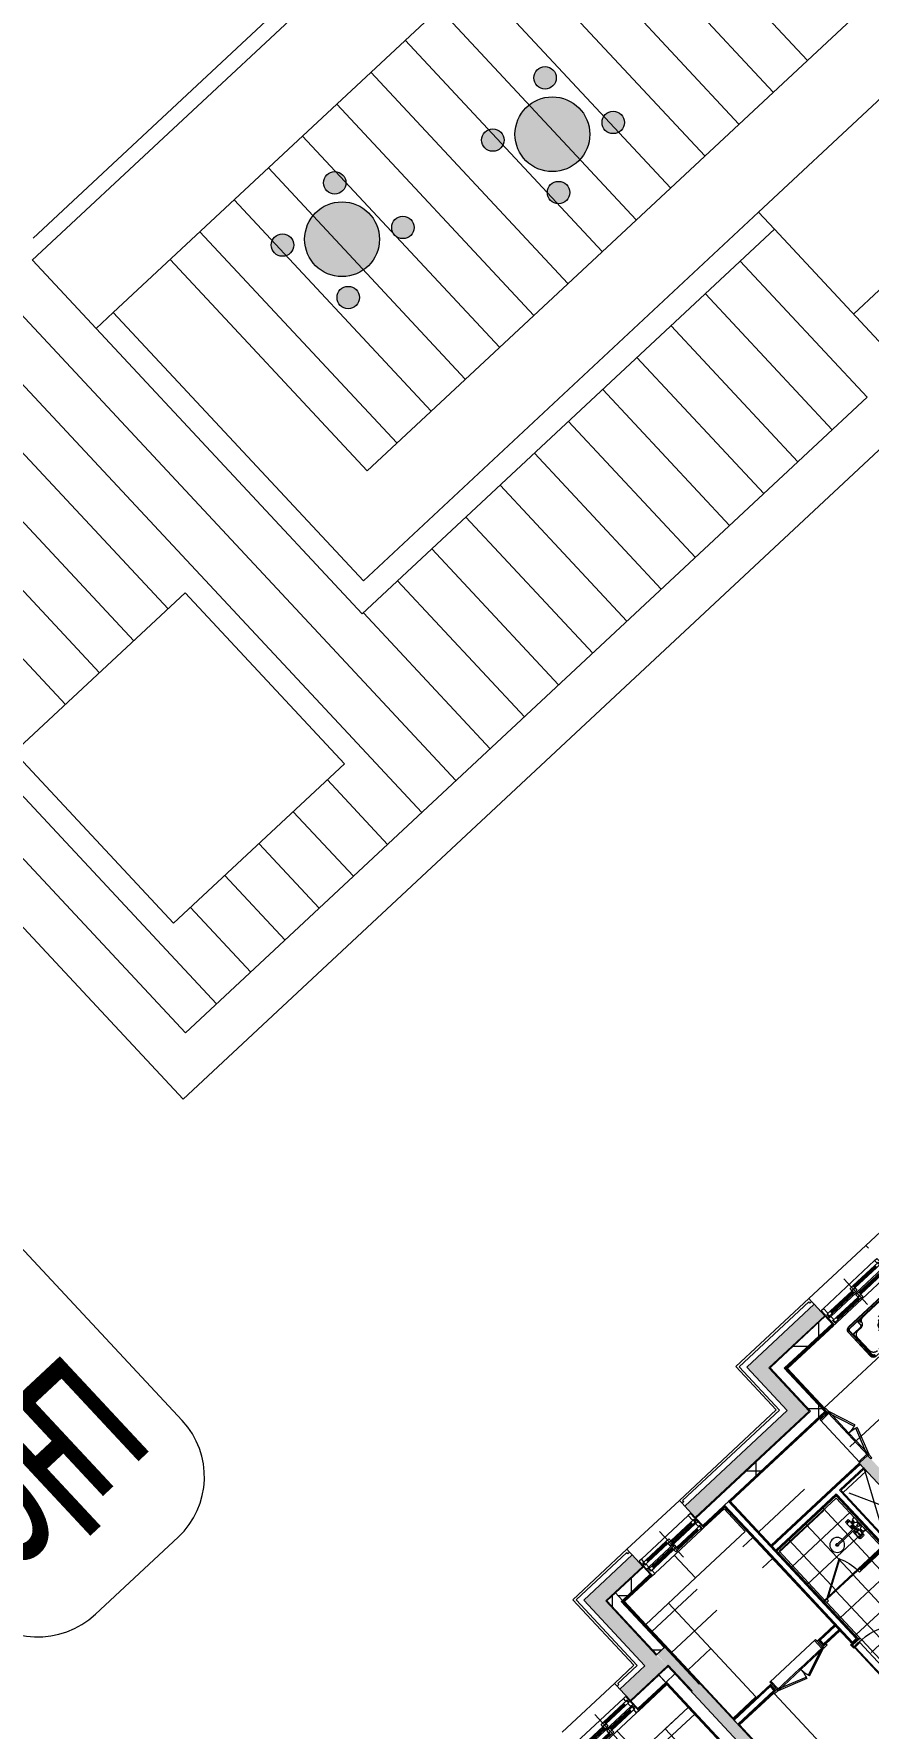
# Model space of a CAD drawing. Header units: millimetres. Extents: x -71377 to 516042, y -145869 to 441446.
# Drawn here: x 217745 to 228449, y 186146 to 207882 of the extents above; entities that cross this region are included whole.
import ezdxf

# ---------------------------------------------------------------- set-up
doc = ezdxf.new("R2010")
doc.units = ezdxf.units.MM
doc.header["$LTSCALE"] = 1000
doc.linetypes.add('_점선_S_', pattern=[1.6, 0.8, -0.8])
doc.linetypes.add('_점선_XS_', pattern=[1.15, 0.6, -0.55])
for name, color, linetype, lineweight in [('04', 4, 'Continuous', 5), ('06', 6, 'Continuous', 5), ('253', 253, 'Continuous', 5), ('_ A-furn _', 6, 'Continuous', 5), ('A-door', 4, 'Continuous', 5), ('A-door-hdln', 8, 'Continuous', 5), ('A-ele-8', 8, 'Continuous', 5), ('A-fnsh', 5, 'Continuous', 5), ('A-fnsh-4', 4, 'Continuous', 5), ('A-furn', 6, 'Continuous', 5), ('A-furn-hdln', 8, '_점선_XS_', 5), ('A-glas', 5, 'Continuous', 5), ('A-hat', 251, 'Continuous', 5), ('A-insu', 251, 'Continuous', 5), ('A-text-2', 7, 'Continuous', 5), ('A-wind', 4, 'Continuous', 5), ('A-wind-hdln', 8, 'Continuous', 5), ('A_cwall', 2, 'Continuous', 5), ('A_fnsh', 5, 'Continuous', 5), ('A_fnsh-4', 4, 'Continuous', 5), ('AA_발코니선', 4, '_점선_S_', 5), ('AA_오픈', 8, '_점선_S_', 5), ('AA_위생', 4, 'Continuous', 5), ('조경라인_dwg', 8, 'Continuous', 5), ('패밀리로 가져오기', 8, 'Continuous', 5)]:
    doc.layers.add(name, color=color, linetype=linetype, lineweight=lineweight)
doc.styles.add('나눔고딕_2', font='NanumGothic.ttf', dxfattribs={"height": 2000})
pattern_1 = [(0, (-96985.9, -23353.2), (0, 800), []), (270, (-96985.9, -23353.2), (800, 5e-14), [])]
pattern_2 = [(0, (165969.5, 243949.9), (0, 800), []), (90, (165969.5, 243949.9), (-800, 5e-14), [])]

# ---------------------------------------------------------------- blocks, each defined once
blk = doc.blocks.new('3D_팬트리문 - _A_팬트리문_8X23-2183192-지반층 배치도')
at = {"layer": 'A-furn'}
for p, q in [((-460, 72), (-460, 52)), ((-401, 72), (-460, 72)), ((-460, 52), (-418, 52)), ((-418, 52), (-418, -52)), ((-400, 52), (-418, 52)), ((-401, 52), (-401, 72)), ((-24, 209), (-400, 72)), ((-2, 72), (-400, 72)), ((-400, 72), (-400, 56)), ((-400, 72), (-393, 54)), ((-400, 56), (-2, 56)), ((-400, -52), (-400, 52)), ((-382, 52), (-400, 52)), ((-393, 54), (-17, 191)), ((-382, -80), (-382, 52)), ((-24, 209), (-17, 191)), ((-2, 56), (-2, 72)), ((2, 72), (2, 56)), ((400, 72), (2, 72)), ((2, 56), (400, 56)), ((24, 209), (17, 191)), ((393, 54), (17, 191)), ((24, 209), (400, 72)), ((400, 52), (382, 52)), ((382, 52), (382, -80)), ((400, 72), (393, 54)), ((400, 56), (400, 72)), ((418, 52), (400, 52)), ((400, 52), (400, -52)), ((460, 72), (401, 72)), ((401, 72), (401, 52)), ((418, 52), (460, 52)), ((418, -52), (418, 52)), ((460, 52), (460, 72)), ((-418, -52), (-400, -52)), ((-400, -52), (-400, -80)), ((-400, -80), (-382, -80)), ((-400, -80), (400, -80)), ((382, -80), (400, -80)), ((400, -80), (400, -52)), ((400, -52), (418, -52))]:
    blk.add_line(p, q, dxfattribs=at)
for centre, start, end in [((-400, 72), 360, 20), ((400, 72), 160, 180)]:
    blk.add_arc(centre, 400, start, end, dxfattribs=at)
blk = doc.blocks.new('3D_세대_샤워부스문 - _A_샤워부스문_10x18-2140221-지반층 배치도')
at = {"layer": 'A-door'}
for p, q in [((83, 278), (87, 285)), ((551, 8), (83, 278)), ((555, 15), (87, 285)), ((551, 8), (555, 15))]:
    blk.add_line(p, q, dxfattribs=at)
at = {"layer": 'A-door-hdln'}
blk.add_arc((555, 15), 540, 150, 180, dxfattribs=at)
at = {"layer": 'AA_위생'}
for p, q in [((-385, 15), (-415, 15)), ((-415, 15), (-415, -15)), ((-385, -15), (-385, 15)), ((-385, 15), (-15, 15)), ((-385, 4), (-15, 4)), ((15, 15), (-15, 15)), ((-15, 15), (-15, -15)), ((15, -15), (15, 15)), ((585, 15), (555, 15)), ((555, 15), (555, -15)), ((585, -15), (585, 15)), ((-415, -15), (-385, -15)), ((-385, -4), (-15, -4)), ((-385, -15), (-15, -15)), ((-15, -15), (15, -15)), ((555, -15), (585, -15))]:
    blk.add_line(p, q, dxfattribs=at)
blk = doc.blocks.new('2D_세대_샤워수전_레인형_ - 샤워수전_레인형__dwg-1840169-지반층 배치도')
at = {"layer": '패밀리로 가져오기'}
for p, q in [((-11, 403), (-11, 394)), ((11, 403), (11, 394)), ((-97, 40), (-55, 40)), ((-62, 66), (-90, 66)), ((-89, 67), (-62, 67)), ((-89, 66), (-62, 66)), ((-87, 51), (-87, 66)), ((-86, 50), (-86, 51)), ((-66, 50), (-66, 51)), ((-65, 51), (-65, 66)), ((-10, 72), (-58, 72)), ((-57, 109), (-55, 109)), ((-57, 84), (-55, 84)), ((-54, 87), (-54, 107)), ((-52, 107), (-41, 107)), ((-52, 87), (-41, 87)), ((-41, 112), (-9, 112)), ((-41, 82), (-41, 111)), ((-39, 98), (-39, 100)), ((37, 14), (-37, 14)), ((-29, 100), (-29, 98)), ((-14, 104), (-14, 90)), ((-10, 38), (-10, 85)), ((22, 122), (9, 122)), ((9, 38), (9, 85)), ((22, 72), (9, 72)), ((14, 104), (14, 90)), ((22, 121), (22, 112)), ((22, 73), (22, 82)), ((25, 121), (25, 112)), ((25, 73), (25, 82)), ((132, 136), (37, 136)), ((132, 133), (37, 133)), ((132, 61), (37, 61)), ((132, 58), (37, 58)), ((95, 40), (53, 40)), ((63, 51), (63, 58)), ((64, 50), (64, 51)), ((84, 50), (84, 51)), ((85, 51), (85, 58))]:
    blk.add_line(p, q, dxfattribs=at)
at = {"layer": '패밀리로 가져오기', "flags": 128}
for points in [[(-10, 97), (-10, 156), (-10, 399)], [(9, 97), (9, 156), (9, 399)], [(-10, 122), (-113, 122), (-113, 72), (-93, 72)], [(-109, 8), (-109, 0), (-43, 0), (-43, 8)], [(-92, 40), (-92, 50), (-60, 50), (-60, 40)], [(-89, 66), (-89, 68), (-62, 68), (-62, 66)], [(-29, 82), (-27, 82), (-41, 82)], [(38, 13), (38, 0), (-38, 0), (-38, 13)], [(-9, 82), (-27, 82), (-27, 112)], [(16, 14), (16, 38), (-16, 38), (-16, 14)], [(9, 112), (43, 112), (43, 82), (9, 82)], [(107, 8), (107, 0), (41, 0), (41, 8)], [(44, 72), (44, 97), (44, 122)], [(52, 72), (52, 97), (52, 122)], [(90, 58), (90, 51), (58, 51), (58, 58)], [(90, 40), (90, 50), (58, 50), (58, 40)], [(118, 72), (118, 97), (118, 122)], [(126, 72), (126, 97), (126, 122)], [(144, 73), (144, 97), (144, 121)], [(147, 73), (147, 97), (147, 121)]]:
    blk.add_lwpolyline(points, dxfattribs=at)
for points in [[(-115, 72), (-115, 122), (-143, 122), (-143, 72)], [(-122, 103), (-121, 107), (-120, 103)], [(-122, 91), (-121, 87), (-120, 91)], [(-92, 64), (-92, 51), (-60, 51), (-60, 64), (-61, 66), (-90, 66)]]:
    blk.add_lwpolyline(points, close=True, dxfattribs=at)
at = {"layer": '패밀리로 가져오기'}
for centre, radius in [((0, 399), 95.3), ((-136, 97), 6), ((-34, 100), 5), ((65, 97), 4), ((85, 97), 6.5), ((105, 97), 4)]:
    blk.add_circle(centre, radius, dxfattribs=at)
for centre, radius, start, end in [((0, 399), 18.2, 301.465, 238.535), ((0, 399), 17.5, 302.8783, 237.1217), ((0, 399), 15.3, 308.383, 231.617), ((0, 399), 12, 322.0345, 217.9655), ((0, 399), 9.5, 0, 180), ((-116, 121), 3, 300, 0), ((-116, 72), 3, 0, 60), ((-52, 5), 57.3, 142.4356, 177.0815), ((-93, 68), 4, 360, 90), ((-76, 51), 25.6, 58.4863, 120.938), ((-58, 68), 4, 90, 180), ((4, 97), 63, 169.3107, 190.6893), ((-57, 108), 1, 90, 169.3107), ((-57, 85), 1, 190.6893, 270), ((-55, 108), 1, 9.5941, 90), ((-55, 85), 1, 270, 350.4059), ((-100, 5), 57.3, 2.9185, 37.5644), ((-52, 109), 2, 189.5941, 270), ((-52, 85), 2, 90, 170.4059), ((-41, 111), 0.5, 90, 180), ((-41, 82), 0.5, 180, 270), ((-34, 98), 5, 180, 360), ((-37, 13), 1, 90, 180), ((0, 97), 15.5, 127.7997, 52.2003), ((0, 97), 9.5, 180, 360), ((37, 121), 15, 90, 180), ((37, 73), 15, 180, 270), ((37, 121), 12, 90, 180), ((37, 73), 12, 180, 270), ((37, 13), 1, 360, 90), ((98, 5), 57.3, 142.4356, 177.0815), ((48, 122), 4, 0, 180), ((48, 72), 4, 180, 360), ((50, 5), 57.3, 2.9185, 37.5644), ((122, 122), 4, 360, 180), ((122, 72), 4, 180, 360), ((132, 121), 15, 360, 90), ((132, 121), 12, 360, 90), ((132, 73), 15, 270, 0), ((132, 73), 12, 270, 0)]:
    blk.add_arc(centre, radius, start, end, dxfattribs=at)
blk = doc.blocks.new('2D_세대_샤워수전_레인형_ - 2D_세대_샤워수전_레인형_-1840170-지반층 배치도')
blk.add_blockref('2D_세대_샤워수전_레인형_ - 샤워수전_레인형__dwg-1840169-지반층 배치도', (0, 0))
blk = doc.blocks.new('3D_주방_하부장_ㅡ자형_ - _A_주방_59A_-1939500-지반층 배치도')
at = {"layer": 'A-furn'}
for p, q in [((141, 1649), (-1269, 1649)), ((-1269, 1649), (141, 1649)), ((-954, 1539), (-424, 1539)), ((1951, 1649), (1121, 1649)), ((1121, 1649), (1951, 1649)), ((1951, 949), (1951, 1649)), ((1951, 1649), (1951, 949)), ((-984, 1059), (-984, 1509)), ((-394, 1509), (-394, 1059)), ((206, 1443), (206, 1030)), ((1005, 1494), (257, 1494)), ((1056, 1030), (1056, 1443)), ((-1247, 949), (1951, 949)), ((1951, 949), (-1247, 949)), ((-424, 1029), (-954, 1029)), ((257, 979), (1005, 979))]:
    blk.add_line(p, q, dxfattribs=at)
for centre, radius, start, end in [((-954, 1509), 30, 90, 180), ((-424, 1509), 30, 360, 90), ((257, 1443), 51, 90, 180), ((1005, 1443), 51, 360, 90), ((-954, 1059), 30, 180, 270), ((-424, 1059), 30, 270, 360), ((257, 1030), 51, 180, 270), ((1005, 1030), 51, 270, 360)]:
    blk.add_arc(centre, radius, start, end, dxfattribs=at)
at = {"layer": 'A-furn-hdln'}
for p, q in [((-660, 1529), (-954, 1529)), ((-424, 1529), (-660, 1529)), ((-974, 1280), (-974, 1509)), ((-965, 1284), (-965, 1500)), ((-882, 1404), (-965, 1404)), ((-882, 1400), (-965, 1400)), ((-945, 1520), (-706, 1520)), ((-838, 1448), (-838, 1520)), ((-838, 1356), (-838, 1284)), ((-834, 1448), (-834, 1520)), ((-834, 1356), (-834, 1284)), ((-790, 1404), (-706, 1404)), ((-790, 1400), (-706, 1400)), ((-706, 1520), (-706, 1284)), ((-432, 1520), (-671, 1520)), ((-671, 1520), (-671, 1133)), ((-600, 1329), (-671, 1329)), ((-600, 1325), (-671, 1325)), ((-544, 1384), (-544, 1520)), ((-540, 1384), (-540, 1520)), ((-484, 1329), (-412, 1329)), ((-484, 1325), (-412, 1325)), ((-412, 1133), (-412, 1500)), ((-404, 1129), (-404, 1509)), ((209, 1443), (209, 1030)), ((226, 1443), (226, 1030)), ((231, 1443), (231, 1358)), ((236, 1358), (236, 1030)), ((246, 1309), (246, 1089)), ((1005, 1491), (257, 1491)), ((257, 1474), (631, 1474)), ((257, 1469), (417, 1469)), ((262, 1389), (360, 1389)), ((262, 1384), (360, 1384)), ((316, 1379), (367, 1379)), ((386, 1438), (386, 1415)), ((391, 1438), (391, 1415)), ((417, 1464), (631, 1464)), ((631, 1474), (1005, 1474)), ((631, 1464), (845, 1464)), ((631, 1339), (631, 1078)), ((1005, 1469), (845, 1469)), ((871, 1438), (871, 1415)), ((876, 1438), (876, 1415)), ((946, 1379), (895, 1379)), ((1000, 1389), (902, 1389)), ((1000, 1384), (902, 1384)), ((1016, 1309), (1016, 1089)), ((1026, 1358), (1026, 1030)), ((1031, 1443), (1031, 1358)), ((1036, 1030), (1036, 1443)), ((1036, 1443), (1036, 1030)), ((1053, 1030), (1053, 1443)), ((-974, 1059), (-974, 1280)), ((-706, 1284), (-965, 1284)), ((-965, 1067), (-965, 1275)), ((-965, 1275), (-706, 1275)), ((-874, 1163), (-965, 1163)), ((-874, 1159), (-965, 1159)), ((-838, 1200), (-838, 1275)), ((-838, 1123), (-838, 1047)), ((-834, 1200), (-834, 1275)), ((-834, 1123), (-834, 1047)), ((-797, 1163), (-706, 1163)), ((-797, 1159), (-706, 1159)), ((-706, 1275), (-706, 1047)), ((-671, 1133), (-412, 1133)), ((-544, 1269), (-544, 1133)), ((-540, 1269), (-540, 1133)), ((-404, 1059), (-404, 1129)), ((505, 1199), (757, 1199)), ((-954, 1039), (-660, 1039)), ((-706, 1047), (-945, 1047)), ((-660, 1039), (-424, 1039)), ((257, 1009), (1005, 1009)), ((257, 999), (1005, 999)), ((257, 982), (1005, 982)), ((316, 1019), (946, 1019))]:
    blk.add_line(p, q, dxfattribs=at)
for centre, radius in [((-836, 1402), 46.2), ((-836, 1402), 37.8), ((-836, 1402), 34), ((-542, 1327), 57.8), ((-542, 1327), 47.3), ((-542, 1327), 42.5), ((417, 1444), 5.76), ((845, 1444), 5.76), ((-836, 1161), 38.5), ((-836, 1161), 38.5), ((-836, 1161), 31.5), ((-836, 1161), 28.4), ((-585, 1084), 25), ((-585, 1084), 20), ((-585, 1084), 18), ((-524, 1084), 25), ((-524, 1084), 20), ((-524, 1084), 18), ((-459, 1084), 25), ((-459, 1084), 20), ((-459, 1084), 18), ((631, 1199), 101), ((631, 1199), 101), ((631, 1199), 91), ((631, 1199), 81)]:
    blk.add_circle(centre, radius, dxfattribs=at)
for centre, radius, start, end in [((-954, 1509), 20, 90, 180), ((-424, 1509), 20, 360, 90), ((-945, 1500), 20, 90, 180), ((-432, 1500), 20, 360, 90), ((257, 1443), 48, 90, 180), ((257, 1443), 31, 90, 180), ((257, 1443), 26, 90, 180), ((262, 1358), 31, 90, 180), ((262, 1358), 26, 90, 180), ((316, 1309), 70, 90, 180), ((360, 1415), 31, 270, 360), ((360, 1415), 26, 270, 360), ((356, 1448), 70, 278.8513, 337.2381), ((417, 1438), 31, 90, 180), ((417, 1438), 26, 90, 180), ((485, 1394), 70, 90, 157.2381), ((777, 1394), 70, 22.7619, 90), ((906, 1448), 70, 202.7619, 261.1487), ((845, 1438), 31, 360, 90), ((845, 1438), 26, 360, 90), ((902, 1415), 31, 180, 270), ((902, 1415), 26, 180, 270), ((946, 1309), 70, 360, 90), ((1000, 1358), 31, 360, 90), ((1000, 1358), 26, 360, 90), ((1005, 1443), 48, 360, 90), ((1005, 1443), 31, 360, 90), ((1005, 1443), 31, 360, 90), ((1005, 1443), 26, 360, 90), ((316, 1089), 70, 180, 270), ((946, 1089), 70, 270, 360), ((-954, 1059), 20, 180, 270), ((-945, 1067), 20, 180, 270), ((-424, 1059), 20, 270, 360), ((257, 1030), 48, 180, 270), ((257, 1030), 31, 180, 270), ((257, 1030), 21, 180, 270), ((1005, 1030), 31, 270, 360), ((1005, 1030), 21, 270, 360), ((1005, 1030), 48, 270, 360)]:
    blk.add_arc(centre, radius, start, end, dxfattribs=at)
blk = doc.blocks.new('3D_수납가구 - 실선_ 대각선X-2308846-지반층 배치도')
at = {"layer": '_ A-furn _'}
for p, q in [((0, 1050), (600, 1050)), ((0, 0), (0, 1035)), ((600, 1050), (600, 0)), ((600, 0), (0, 0))]:
    blk.add_line(p, q, dxfattribs=at)
blk = doc.blocks.new('3D_수납가구 - 실선_ 대각선X-2308847-지반층 배치도')
at = {"layer": '_ A-furn _'}
for p, q in [((0, 847.5), (400, 847.5)), ((0, 0), (0, 847.5)), ((400, 847.5), (400, 0)), ((400, 0), (0, 0))]:
    blk.add_line(p, q, dxfattribs=at)
blk = doc.blocks.new('3D_수납가구 - 실선_ 대각선X-2308848-지반층 배치도')
at = {"layer": '_ A-furn _'}
for p, q in [((0, 872.5), (400, 872.5)), ((0, 0), (0, 872.5)), ((400, 490), (400, 0)), ((400, 0), (0, 0))]:
    blk.add_line(p, q, dxfattribs=at)
blk = doc.blocks.new('3D_수납가구 - 실선_ 대각선X-V24-지반층 배치도')
at = {"layer": '_ A-furn _'}
for p, q in [((0, 873), (400, 873)), ((0, 0), (0, 873)), ((400, 873), (400, 518)), ((400, 0), (0, 0))]:
    blk.add_line(p, q, dxfattribs=at)
blk = doc.blocks.new('3D_수납가구 - 실선_ 대각선X-2308849-지반층 배치도')
at = {"layer": '_ A-furn _'}
for p, q in [((0, 797.5), (400, 797.5)), ((0, 0), (0, 797.5)), ((400, 797.5), (400, 0)), ((400, 0), (0, 0))]:
    blk.add_line(p, q, dxfattribs=at)
blk = doc.blocks.new('세대외여닫이문 - _A_ABS_7_5X21_욕실2-2322978-지반층 배치도')
at = {"layer": 'A-door'}
for p, q in [((-395, 74), (-335, 74)), ((-395, 62), (-395, 74)), ((-335, 62), (-395, 62)), ((-375, 62), (-345, 62)), ((-375, -73), (-375, 62)), ((-350, 42), (-350, -23)), ((-345, 42), (-350, 42)), ((-350, 42), (-345, 42)), ((-350, -23), (-350, 42)), ((-345, 62), (-345, 42)), ((-345, 42), (-345, 52)), ((-345, 52), (-335, 52)), ((-335, 74), (-335, 62)), ((-335, 52), (-335, -33)), ((335, 74), (395, 74)), ((335, 62), (335, 74)), ((395, 62), (335, 62)), ((335, 52), (345, 52)), ((335, -33), (335, 52)), ((345, 62), (375, 62)), ((345, 42), (345, 62)), ((345, 52), (345, 42)), ((345, 42), (350, 42)), ((350, 42), (345, 42)), ((350, 42), (350, -23)), ((350, -23), (350, 42)), ((375, 62), (375, -73)), ((375, 52), (420, 52)), ((375, -73), (375, 52)), ((395, 74), (395, 62)), ((-345, -73), (-375, -73)), ((-350, -23), (-345, -23)), ((-345, -23), (-350, -23)), ((-345, -23), (-345, -73)), ((-345, -33), (-345, -23)), ((-335, -33), (-345, -33)), ((305, -69), (245, -756)), ((345, -73), (285, -760)), ((305, -69), (345, -73)), ((345, -33), (335, -33)), ((345, -23), (345, -33)), ((350, -23), (345, -23)), ((345, -23), (350, -23)), ((345, -73), (345, -23)), ((375, -73), (345, -73)), ((420, -73), (375, -73)), ((245, -756), (285, -760))]:
    blk.add_line(p, q, dxfattribs=at)
at = {"layer": 'A-door-hdln'}
for p, q in [((-350, 42), (-345, 42)), ((-345, 42), (-350, 42)), ((-345, 42), (-345, 62)), ((-335, 52), (-345, 52)), ((-335, 62), (335, 62)), ((-335, 52), (335, 52)), ((345, 52), (335, 52)), ((345, 62), (345, 42)), ((345, 42), (345, 52)), ((350, 42), (345, 42)), ((345, 42), (350, 42)), ((420, -73), (375, 52)), ((-345, -23), (-350, -23)), ((-350, -23), (-345, -23)), ((-345, -33), (-345, -23)), ((-345, -23), (-345, -33)), ((-345, -73), (-345, -33)), ((-345, -33), (-335, -33)), ((-345, -73), (345, -73)), ((-335, -33), (335, -33)), ((335, -33), (345, -33)), ((345, -23), (350, -23)), ((345, -33), (345, -23)), ((345, -23), (345, -33)), ((350, -23), (345, -23)), ((345, -33), (345, -73)), ((192, -671), (208, -492)), ((208, -492), (228, -494)), ((228, -494), (214, -653)), ((240, -696), (246, -636)), ((246, -636), (255, -637)), ((255, -637), (250, -697)), ((295, -640), (290, -700)), ((305, -641), (295, -640)), ((300, -701), (305, -641)), ((347, -504), (333, -664)), ((367, -506), (347, -504)), ((352, -685), (367, -506)), ((242, -676), (192, -671)), ((214, -653), (244, -656)), ((250, -697), (240, -696)), ((290, -700), (300, -701)), ((302, -681), (352, -685)), ((333, -664), (304, -661))]:
    blk.add_line(p, q, dxfattribs=at)
blk.add_arc((345, -73), 690, 180, 265, dxfattribs=at)
blk = doc.blocks.new('3D_팬트리문 - _A_팬트리문_7_5X23-2145589-지반층 배치도')
at = {"layer": 'A-furn'}
for p, q in [((-435, 70), (-435, 50)), ((-376, 70), (-435, 70)), ((-435, 50), (-376, 50)), ((-376, 50), (-376, 70)), ((-23, 198), (-375, 70)), ((-2, 70), (-375, 70)), ((-375, 70), (-375, 53)), ((-375, 70), (-368, 51)), ((-375, 53), (-2, 53)), ((-375, 50), (-375, -83)), ((-357, 50), (-375, 50)), ((-368, 51), (-16, 179)), ((-357, -83), (-357, 50)), ((-23, 198), (-16, 179)), ((-2, 53), (-2, 70)), ((2, 70), (2, 53)), ((375, 70), (2, 70)), ((2, 53), (375, 53)), ((23, 198), (16, 179)), ((368, 51), (16, 179)), ((23, 198), (375, 70)), ((375, 50), (357, 50)), ((357, 50), (357, -83)), ((375, 70), (368, 51)), ((375, 53), (375, 70)), ((375, -83), (375, 50)), ((435, 70), (376, 70)), ((376, 70), (376, 50)), ((376, 50), (435, 50)), ((435, 50), (435, 70)), ((-375, -83), (-357, -83)), ((-375, -83), (375, -83)), ((357, -83), (375, -83))]:
    blk.add_line(p, q, dxfattribs=at)
for centre, start, end in [((-375, 70), 0, 20), ((375, 70), 160, 180)]:
    blk.add_arc(centre, 375, start, end, dxfattribs=at)
blk = doc.blocks.new('미서기창__이중창_ - _A_PW_9_8X5-2151007-지반층 배치도')
at = {"layer": 'A-glas'}
for p, q in [((-410, 66), (-25, 66)), ((-410, 54), (-25, 54)), ((25, 26), (410, 26)), ((25, 14), (410, 14)), ((-410, -44), (-25, -44)), ((-410, -56), (-25, -56)), ((25, -84), (410, -84)), ((25, -96), (410, -96))]:
    blk.add_line(p, q, dxfattribs=at)
at = {"layer": 'A-wind'}
for p, q in [((-490, -15), (-490, 95)), ((-490, 95), (-450, 95)), ((-450, 80), (-470, 80)), ((-470, 80), (-470, 40)), ((-470, 40), (-450, 40)), ((-410, 78), (-460, 78)), ((-460, 78), (-460, 42)), ((-460, 42), (-410, 42)), ((-450, 95), (-450, 80)), ((-450, 40), (-450, -15)), ((-410, 42), (-410, 78)), ((25, 78), (-25, 78)), ((-25, 78), (-25, 42)), ((-25, 42), (25, 42)), ((25, 38), (-25, 38)), ((-25, 38), (-25, 2)), ((-25, 2), (25, 2)), ((25, 42), (25, 78)), ((25, 2), (25, 38)), ((460, 38), (410, 38)), ((410, 38), (410, 2)), ((410, 2), (460, 2)), ((490, 95), (450, 95)), ((450, 95), (450, 40)), ((450, 40), (470, 40)), ((470, 0), (450, 0)), ((450, 0), (450, -15)), ((460, 2), (460, 38)), ((470, 40), (470, 0)), ((490, -15), (490, 95)), ((-450, -15), (-490, -15)), ((-490, -15), (-490, -155)), ((-490, -155), (-450, -155)), ((-470, -70), (-470, -30)), ((-470, -30), (-450, -30)), ((-450, -70), (-470, -70)), ((-410, -32), (-460, -32)), ((-460, -32), (-460, -68)), ((-460, -68), (-410, -68)), ((-450, -30), (-450, -15)), ((-450, -155), (-450, -70)), ((-410, -68), (-410, -32)), ((25, -32), (-25, -32)), ((-25, -32), (-25, -68)), ((-25, -68), (25, -68)), ((25, -72), (-25, -72)), ((-25, -72), (-25, -108)), ((-25, -108), (25, -108)), ((25, -68), (25, -32)), ((25, -108), (25, -72)), ((460, -72), (410, -72)), ((410, -72), (410, -108)), ((410, -108), (460, -108)), ((490, -15), (450, -15)), ((450, -15), (450, -70)), ((450, -70), (470, -70)), ((470, -110), (450, -110)), ((450, -110), (450, -155)), ((450, -155), (490, -155)), ((460, -108), (460, -72)), ((470, -70), (470, -110)), ((490, -155), (490, -15))]:
    blk.add_line(p, q, dxfattribs=at)
at = {"layer": 'A-wind-hdln'}
for p, q in [((450, 95), (-450, 95)), ((-410, 78), (-25, 78)), ((-410, 42), (-25, 42)), ((0, -255), (0, 195)), ((25, 38), (410, 38)), ((25, 2), (410, 2)), ((450, -15), (-450, -15)), ((-450, -155), (450, -155)), ((-410, -32), (-25, -32)), ((-410, -68), (-25, -68)), ((25, -72), (410, -72)), ((25, -108), (410, -108))]:
    blk.add_line(p, q, dxfattribs=at)
blk = doc.blocks.new('미서기창__이중창_ - _A_PW_9X11-2151469-지반층 배치도')
at = {"layer": 'A-glas'}
for p, q in [((-370, 56), (-25, 56)), ((-370, 44), (-25, 44)), ((25, 96), (370, 96)), ((25, 84), (370, 84)), ((-370, -54), (-25, -54)), ((-370, -66), (-25, -66)), ((25, -14), (370, -14)), ((25, -26), (370, -26))]:
    blk.add_line(p, q, dxfattribs=at)
at = {"layer": 'A-wind'}
for p, q in [((-450, 15), (-450, 155)), ((-450, 155), (-410, 155)), ((-410, 15), (-450, 15)), ((-450, 15), (-450, -95)), ((-410, 70), (-430, 70)), ((-430, 70), (-430, 30)), ((-430, 30), (-410, 30)), ((-420, 68), (-370, 68)), ((-420, 32), (-420, 68)), ((-370, 32), (-420, 32)), ((-410, 155), (-410, 70)), ((-410, 30), (-410, 15)), ((-410, -40), (-410, 15)), ((-370, 68), (-370, 32)), ((-25, 108), (25, 108)), ((-25, 72), (-25, 108)), ((25, 72), (-25, 72)), ((-25, 68), (25, 68)), ((-25, 32), (-25, 68)), ((25, 32), (-25, 32)), ((25, 108), (25, 72)), ((25, 68), (25, 32)), ((370, 108), (420, 108)), ((370, 72), (370, 108)), ((420, 72), (370, 72)), ((410, 155), (450, 155)), ((410, 110), (410, 155)), ((430, 110), (410, 110)), ((410, 15), (410, 70)), ((410, 70), (430, 70)), ((450, 15), (410, 15)), ((410, 0), (410, 15)), ((420, 108), (420, 72)), ((430, 70), (430, 110)), ((450, 155), (450, 15)), ((450, 15), (450, -95)), ((-450, -95), (-410, -95)), ((-430, -80), (-430, -40)), ((-430, -40), (-410, -40)), ((-410, -80), (-430, -80)), ((-420, -42), (-370, -42)), ((-420, -78), (-420, -42)), ((-370, -78), (-420, -78)), ((-410, -95), (-410, -80)), ((-370, -42), (-370, -78)), ((-25, -2), (25, -2)), ((-25, -38), (-25, -2)), ((25, -38), (-25, -38)), ((-25, -42), (25, -42)), ((-25, -78), (-25, -42)), ((25, -78), (-25, -78)), ((25, -2), (25, -38)), ((25, -42), (25, -78)), ((370, -2), (420, -2)), ((370, -38), (370, -2)), ((420, -38), (370, -38)), ((430, 0), (410, 0)), ((410, -95), (410, -40)), ((410, -40), (430, -40)), ((450, -95), (410, -95)), ((420, -2), (420, -38)), ((430, -40), (430, 0))]:
    blk.add_line(p, q, dxfattribs=at)
at = {"layer": 'A-wind-hdln'}
for p, q in [((0, 255), (0, -195)), ((-410, 155), (410, 155)), ((410, 15), (-410, 15)), ((-370, 68), (-25, 68)), ((-370, 32), (-25, 32)), ((25, 108), (370, 108)), ((25, 72), (370, 72)), ((410, -95), (-410, -95)), ((-370, -42), (-25, -42)), ((-370, -78), (-25, -78)), ((25, -2), (370, -2)), ((25, -38), (370, -38))]:
    blk.add_line(p, q, dxfattribs=at)
blk = doc.blocks.new('대장2_59A_1층_rvt-4-지반층 배치도')
at = {"layer": 'A-hat'}
h = blk.add_hatch(dxfattribs=at)
h.set_pattern_fill('FP_73', color=256, style=0, pattern_type=2)
h.set_pattern_definition(pattern_1)
h.paths.add_polyline_path([(-35582, -76541), (-34967, -75969), (-35056, -75874), (-35670, -76446)])
h.paths.add_polyline_path([(-34236, -75287), (-32821, -73967), (-32909, -73872), (-34325, -75192)])
h = blk.add_hatch(dxfattribs=at)
h.set_pattern_fill('FP_73', color=256, style=0, pattern_type=2)
h.set_pattern_definition(pattern_1)
h.paths.add_polyline_path([(-35247, -77091), (-35152, -77002), (-35670, -76446), (-35765, -76535), (-35449, -76875)])
h = blk.add_hatch(dxfattribs=at)
h.set_pattern_fill('FP_73', color=256, style=0, pattern_type=2)
h.set_pattern_definition(pattern_1)
h.paths.add_polyline_path([(-37660, -79518), (-37301, -79184), (-37390, -79089), (-37748, -79423)])
h.paths.add_polyline_path([(-36628, -78557), (-35066, -77095), (-35152, -77002), (-36717, -78462)])
h = blk.add_hatch(dxfattribs=at)
h.set_pattern_fill('FP_106', color=256, style=0, pattern_type=2)
h.set_pattern_definition([(43, (-35152.22, -78834.74), (-204.6, 219.41), []), (313, (-35152.22, -78834.74), (219.41, 204.6), [])])
h.paths.add_polyline_path([(-35071, -79538), (-34316, -78823), (-34922, -78182), (-35678, -78887), (-35176, -79425)])
h = blk.add_hatch(dxfattribs=at)
h.set_pattern_fill('FP_103', color=256, style=0, pattern_type=2)
h.set_pattern_definition([(313, (-34319, -79288.36), (219.406, 204.6), []), (223, (-34319, -79288.36), (204.6, -219.406), [])])
h.paths.add_polyline_path([(-34067, -80585), (-32955, -79548), (-33944, -78501), (-34318, -78850), (-34304, -78864), (-34623, -79153), (-34644, -79140), (-35034, -79504), (-35014, -79526), (-35036, -79546), (-35056, -79524), (-35071, -79538), (-34616, -80010), (-34603, -80010), (-34589, -80025), (-34605, -80038), (-34132, -80545), (-34118, -80530), (-34070, -80582)])
h.paths.add_polyline_path([(-33614, -79787), (-33669, -79769), (-33723, -79723), (-33739, -79686), (-33742, -79608), (-33723, -79545), (-33699, -79503), (-33571, -79343), (-33460, -79238), (-33409, -79238), (-33556, -79080), (-33766, -79278), (-33869, -79313), (-33914, -79313), (-33977, -79301), (-34031, -79278), (-34116, -79203), (-34164, -79103), (-34169, -78992), (-34143, -78921), (-34116, -78878), (-34053, -78823), (-33981, -78757), (-33918, -78692), (-34004, -78585), (-33938, -78524), (-32992, -79555), (-33063, -79609), (-33184, -79479), (-33186, -79532), (-33324, -79654), (-33501, -79769), (-33542, -79783), (-33575, -79787)])
at = {"layer": 'A-ele-8'}
for p, q in [((-34960, -75976), (-34954, -75983)), ((-34954, -75983), (-34947, -75991)), ((-36615, -78571), (-36621, -78564)), ((-37294, -79192), (-37288, -79199)), ((-34694, -80068), (-34708, -80081)), ((-34631, -80010), (-34645, -80023)), ((-34616, -79996), (-34631, -80010)), ((-34118, -80530), (-34589, -80025))]:
    blk.add_line(p, q, dxfattribs=at)
at = {"layer": 'A-fnsh'}
for p, q in [((-36271, -78251), (-35035, -77098)), ((-36622, -78578), (-36348, -78322)), ((-34617, -79115), (-34347, -78863)), ((-37646, -79533), (-37280, -79192)), ((-35034, -79504), (-34639, -79136)), ((-37107, -80111), (-37646, -79533)), ((-35071, -79538), (-35056, -79524)), ((-34682, -80109), (-34208, -80617))]:
    blk.add_line(p, q, dxfattribs=at)
at = {"layer": 'A-fnsh-4'}
for p, q in [((-34913, -78043), (-34616, -77767)), ((-36348, -78295), (-36299, -78249)), ((-35756, -78817), (-36292, -78243)), ((-34922, -78052), (-35743, -78817)), ((-34917, -78164), (-35684, -78880)), ((-34913, -78043), (-34922, -78052)), ((-34910, -78171), (-34917, -78164)), ((-34303, -78823), (-34910, -78171)), ((-35819, -78875), (-36354, -78301)), ((-35819, -78875), (-34707, -80068)), ((-35756, -78817), (-34644, -80009)), ((-35136, -80029), (-34933, -79840)), ((-35077, -80092), (-34874, -79903)), ((-35129, -80036), (-35136, -80029)), ((-35084, -80085), (-35129, -80036)), ((-35077, -80092), (-35084, -80085)), ((-34700, -80061), (-34707, -80068)), ((-34651, -80016), (-34700, -80061)), ((-34651, -80016), (-34644, -80009)), ((-36231, -81050), (-35761, -80612)), ((-35761, -80612), (-35755, -80619)), ((-35755, -80619), (-35709, -80668)), ((-36172, -81113), (-35703, -80675)), ((-35709, -80668), (-35703, -80675))]:
    blk.add_line(p, q, dxfattribs=at)
at = {"layer": 'A-insu'}
for p, q in [((-35670, -76446), (-35056, -75874)), ((-34967, -75969), (-35582, -76541)), ((-35056, -75874), (-34967, -75969)), ((-35765, -76535), (-35670, -76446)), ((-35247, -77091), (-35765, -76535)), ((-35582, -76541), (-35152, -77002)), ((-36717, -78462), (-35247, -77091)), ((-35063, -77097), (-36285, -78236)), ((-35152, -77002), (-35063, -77097)), ((-34610, -77774), (-34567, -77820)), ((-36628, -78557), (-36717, -78462)), ((-36361, -78308), (-36628, -78557)), ((-35691, -78873), (-35736, -78824)), ((-37748, -79423), (-37390, -79089)), ((-37390, -79089), (-37301, -79184)), ((-37301, -79184), (-37660, -79518)), ((-37660, -79518), (-37748, -79423)), ((-34926, -79847), (-34881, -79896)), ((-36179, -81106), (-36225, -81057))]:
    blk.add_line(p, q, dxfattribs=at)
at = {"layer": 'A_fnsh'}
for p, q in [((-34947, -75991), (-35539, -76543)), ((-34954, -75983), (-34947, -75991)), ((-35546, -76550), (-35553, -76542)), ((-35066, -77065), (-35546, -76550)), ((-35539, -76543), (-35058, -77059)), ((-35678, -78887), (-34932, -78192)), ((-34918, -78206), (-35649, -78888)), ((-34932, -78192), (-34917, -78178)), ((-34325, -78842), (-34918, -78206)), ((-34917, -78178), (-34310, -78829)), ((-35664, -78902), (-35678, -78887)), ((-35071, -79538), (-35664, -78902)), ((-35649, -78888), (-35056, -79524)), ((-34631, -80010), (-35071, -79538)), ((-35036, -79546), (-34616, -79996)), ((-34616, -79996), (-34631, -80010))]:
    blk.add_line(p, q, dxfattribs=at)
at = {"layer": 'A_fnsh-4'}
for p, q in [((-35567, -76542), (-34960, -75976)), ((-35553, -76542), (-34954, -75983)), ((-34954, -75983), (-35553, -76542)), ((-34960, -75976), (-34954, -75983)), ((-35560, -76549), (-35567, -76542)), ((-35048, -77098), (-35560, -76549)), ((-35553, -76542), (-35066, -77065)), ((-36277, -78244), (-35048, -77098)), ((-35042, -77105), (-36271, -78251)), ((-35035, -77098), (-35042, -77105)), ((-34919, -78036), (-34623, -77760)), ((-34906, -78050), (-34610, -77774)), ((-34623, -77760), (-34616, -77767)), ((-34616, -77767), (-34610, -77774)), ((-34863, -78097), (-34567, -77820)), ((-34558, -77830), (-34854, -78106)), ((-34567, -77820), (-34558, -77830)), ((-36299, -78249), (-36292, -78243)), ((-35763, -78823), (-36299, -78249)), ((-36292, -78243), (-36285, -78236)), ((-36285, -78236), (-35749, -78810)), ((-36271, -78251), (-36277, -78244)), ((-35749, -78810), (-34919, -78036)), ((-34915, -78059), (-35736, -78824)), ((-34916, -78151), (-35691, -78873)), ((-34917, -78178), (-35678, -78887)), ((-34303, -78836), (-34917, -78178)), ((-34910, -78158), (-34916, -78151)), ((-34915, -78059), (-34906, -78050)), ((-34903, -78165), (-34910, -78158)), ((-34302, -78809), (-34903, -78165)), ((-34872, -78105), (-34863, -78097)), ((-34870, -78108), (-34872, -78105)), ((-34857, -78122), (-34870, -78108)), ((-34299, -78719), (-34857, -78122)), ((-34854, -78106), (-34854, -78106)), ((-34854, -78106), (-34848, -78113)), ((-34848, -78113), (-34299, -78702)), ((-36621, -78564), (-36354, -78316)), ((-36348, -78322), (-36615, -78571)), ((-36361, -78308), (-36354, -78301)), ((-35826, -78882), (-36361, -78308)), ((-36354, -78301), (-36348, -78295)), ((-36354, -78316), (-36348, -78322)), ((-35812, -78869), (-36348, -78295)), ((-36615, -78571), (-36621, -78564)), ((-34708, -80081), (-35826, -78882)), ((-35812, -78869), (-34707, -80055)), ((-35763, -78823), (-34658, -80009)), ((-35743, -78817), (-35749, -78810)), ((-35749, -78810), (-34631, -80010)), ((-35736, -78824), (-35743, -78817)), ((-35684, -78880), (-35691, -78873)), ((-35678, -78887), (-35684, -78880)), ((-37652, -79526), (-37294, -79192)), ((-37288, -79199), (-37646, -79533)), ((-37294, -79192), (-37288, -79199)), ((-37646, -79533), (-37652, -79526)), ((-35149, -80028), (-34939, -79833)), ((-35122, -80029), (-34926, -79847)), ((-35077, -80078), (-34881, -79896)), ((-34868, -79910), (-35047, -80077)), ((-34939, -79833), (-34933, -79840)), ((-34933, -79840), (-34926, -79847)), ((-34881, -79896), (-34874, -79903)), ((-34874, -79903), (-34868, -79910)), ((-35077, -80078), (-35122, -80029)), ((-34701, -80075), (-34708, -80081)), ((-34707, -80055), (-34658, -80009)), ((-34694, -80068), (-34701, -80075)), ((-34645, -80023), (-34694, -80068)), ((-34638, -80016), (-34645, -80023)), ((-34631, -80010), (-34638, -80016)), ((-36238, -81043), (-35761, -80599)), ((-36225, -81057), (-35762, -80625)), ((-35762, -80625), (-35716, -80674)), ((-36179, -81106), (-35716, -80674)), ((-35720, -80704), (-36166, -81120)), ((-36231, -81050), (-36238, -81043)), ((-36225, -81057), (-36231, -81050)), ((-36172, -81113), (-36179, -81106)), ((-36166, -81120), (-36172, -81113))]:
    blk.add_line(p, q, dxfattribs=at)
at = {"layer": 'AA_발코니선'}
for p, q in [((-34659, -77472), (-32048, -75038)), ((-35910, -78638), (-34671, -77484)), ((-34827, -78135), (-34531, -77859)), ((-35658, -78910), (-34896, -78200)), ((-37284, -79921), (-35986, -78710)), ((-37032, -80191), (-35733, -78980))]:
    blk.add_line(p, q, dxfattribs=at)
at = {"layer": 'AA_오픈'}
for p, q in [((-34558, -77830), (-34299, -78702)), ((-34002, -78426), (-34854, -78106))]:
    blk.add_line(p, q, dxfattribs=at)
at = {"layer": 'A-door-hdln', "extrusion": (0, 0, -1), "zscale": -1, "rotation": 226.9999987515239}
blk.add_blockref('세대외여닫이문 - _A_ABS_7_5X21_욕실2-2322978-지반층 배치도', (34407, -80327), dxfattribs=at)
at = {"layer": 'A-furn', "extrusion": (0, 0, -1), "zscale": -1}
for name, p, rotation in [('3D_주방_하부장_ㅡ자형_ - _A_주방_59A_-1939500-지반층 배치도', (33002, -76418), 316.9999987515235), ('3D_팬트리문 - _A_팬트리문_7_5X23-2145589-지반층 배치도', (34806, -77418), 46.99999875152383), ('3D_수납가구 - 실선_ 대각선X-V24-지반층 배치도', (36721, -79231), 46.99999875152383), ('3D_수납가구 - 실선_ 대각선X-2308848-지반층 배치도', (37359, -79826), 46.99999875152383), ('3D_수납가구 - 실선_ 대각선X-2308849-지반층 배치도', (36523, -80137), 316.9999987515239), ('3D_팬트리문 - _A_팬트리문_8X23-2183192-지반층 배치도', (35419, -80352), 136.9999987515237), ('3D_수납가구 - 실선_ 대각선X-2308847-지반층 배치도', (35945, -80756), 316.9999987515239), ('3D_수납가구 - 실선_ 대각선X-2308846-지반층 배치도', (35000, -81476), 316.9999987515239)]:
    blk.add_blockref(name, p, dxfattribs=dict(at, rotation=rotation))
at = {"layer": 'A-wind-hdln', "extrusion": (0, 0, -1), "zscale": -1}
for name, p, rotation in [('미서기창__이중창_ - _A_PW_9_8X5-2151007-지반층 배치도', (34646, -75580), 136.9999987515237), ('미서기창__이중창_ - _A_PW_9X11-2151469-지반층 배치도', (37009, -78823), 316.9999987515237)]:
    blk.add_blockref(name, p, dxfattribs=dict(at, rotation=rotation))
at = {"layer": 'AA_위생', "extrusion": (0, 0, -1), "zscale": -1}
for name, p, rotation in [('2D_세대_샤워수전_레인형_ - 2D_세대_샤워수전_레인형_-1840170-지반층 배치도', (34611, -78535), 226.9999987515237), ('3D_세대_샤워부스문 - _A_샤워부스문_10x18-2140221-지반층 배치도', (34618, -79136), 316.9999987515239)]:
    blk.add_blockref(name, p, dxfattribs=dict(at, rotation=rotation))
blk = doc.blocks.new('대장2_59A_1층_rvt-5-지반층 배치도')
at = {"layer": 'A-hat'}
h = blk.add_hatch(dxfattribs=at)
h.set_pattern_fill('FP_45', color=256, style=0, pattern_type=2)
h.set_pattern_definition([(0, (-96985.9, -23353.2), (0, 800), []), (90, (-96985.9, -23353.2), (-800, 5e-14), [])])
h.paths.add_polyline_path([(-39698, -82992), (-38133, -81532), (-38222, -81437), (-39787, -82897), (-39703, -82987)])
h.paths.add_polyline_path([(-37460, -80905), (-37102, -80571), (-37191, -80476), (-37549, -80810)])
at = {"layer": 'A-ele-8'}
blk.add_line((-37453, -80913), (-37447, -80920), dxfattribs=at)
at = {"layer": 'A-fnsh'}
for p, q in [((-37088, -80585), (-37454, -80926)), ((-35680, -82096), (-37088, -80585))]:
    blk.add_line(p, q, dxfattribs=at)
at = {"layer": 'A-insu'}
for p, q in [((-37191, -80476), (-37549, -80810)), ((-37460, -80905), (-37102, -80571)), ((-37102, -80571), (-37191, -80476)), ((-37549, -80810), (-37460, -80905))]:
    blk.add_line(p, q, dxfattribs=at)
at = {"layer": 'A_fnsh-4'}
for p, q in [((-37095, -80579), (-37453, -80913)), ((-37447, -80920), (-37088, -80585)), ((-37088, -80585), (-37095, -80579)), ((-37453, -80913), (-37447, -80920))]:
    blk.add_line(p, q, dxfattribs=at)
at = {"layer": 'AA_발코니선'}
blk.add_line((-36727, -80973), (-38025, -82184), dxfattribs=at)
at = {"layer": 'A-furn'}
for name, p, rotation in [('3D_수납가구 - 실선_ 대각선X-2308848-지반층 배치도', (-36816, -80892), 133.0000012484765), ('3D_수납가구 - 실선_ 대각선X-2308849-지반층 배치도', (-36565, -81748), 43.00000124847661)]:
    blk.add_blockref(name, p, dxfattribs=dict(at, rotation=rotation))
at = {"layer": 'A-wind-hdln', "rotation": 43.00000124847642}
blk.add_blockref('미서기창__이중창_ - _A_PW_9X11-2151469-지반층 배치도', (-37841, -81171), dxfattribs=at)
blk = doc.blocks.new('조경라인_dwg_XREF-조경라인$0$테이블-V114-지반층 배치도')
at = {"layer": '04'}
for points in [[(-149, 882), (-221, 863), (-251, 840), (-288, 775), (-288, 701), (-251, 636), (-186, 599), (-112, 599), (-47, 636), (-10, 701), (-5, 738), (-24, 810), (-47, 840), (-112, 877)], [(-75, 474), (-173, 446), (-218, 428), (-282, 388), (-339, 339), (-388, 282), (-428, 218), (-457, 148), (-474, 75), (-476, -52), (-474, -75), (-457, -148), (-428, -218), (-388, -282), (-339, -339), (-282, -388), (-218, -428), (-87, -471), (-75, -474), (0, -480), (75, -474), (148, -457), (218, -428), (282, -388), (339, -339), (388, -282), (428, -218), (457, -148), (474, -75), (477, 38), (474, 75), (457, 148), (428, 218), (388, 282), (339, 339), (282, 388), (218, 428), (148, 457), (75, 474), (0, 480)], [(0, 320), (-62, 314), (-157, 277), (-178, 266), (-226, 226), (-266, 178), (-296, 122), (-314, 62), (-316, -37), (-314, -62), (-296, -122), (-266, -178), (-226, -226), (-178, -266), (-103, -302), (-62, -314), (0, -320), (62, -314), (122, -296), (178, -266), (226, -226), (266, -178), (296, -122), (314, -62), (318, 23), (314, 62), (296, 122), (266, 178), (226, 226), (178, 266), (122, 296), (62, 314)], [(754, 290), (682, 271), (630, 218), (615, 184), (615, 109), (653, 45), (717, 7), (792, 7), (856, 45), (893, 109), (893, 184), (856, 248), (826, 271)], [(-763, -80), (-801, -84), (-865, -122), (-902, -186), (-902, -261), (-865, -325), (-801, -363), (-763, -368), (-691, -348), (-639, -296), (-624, -261), (-624, -186), (-662, -122), (-726, -84)], [(162, -568), (90, -587), (60, -610), (23, -675), (23, -749), (60, -814), (125, -851), (162, -856), (234, -836), (264, -814), (301, -749), (306, -712), (287, -640), (234, -587)]]:
    blk.add_hatch(color=256, dxfattribs=at).paths.add_polyline_path(points)
for centre, radius in [((-149, 738), 144), ((0, 0), 480), ((754, 146), 144), ((-763, -224), 144), ((162, -712), 144)]:
    blk.add_circle(centre, radius, dxfattribs=at)
blk = doc.blocks.new('조경라인_dwg_XREF-조경라인$0$테이블-V115-지반층 배치도')
at = {"layer": '04'}
for points in [[(-149, 882), (-221, 863), (-251, 840), (-288, 775), (-288, 701), (-251, 636), (-186, 599), (-112, 599), (-47, 636), (-10, 701), (-5, 738), (-24, 810), (-47, 840), (-112, 877)], [(-75, 474), (-148, 457), (-218, 428), (-306, 368), (-339, 339), (-427, 220), (-428, 218), (-457, 148), (-474, 75), (-480, 0), (-474, -75), (-457, -148), (-428, -218), (-388, -282), (-339, -339), (-231, -419), (-218, -428), (-148, -457), (-75, -474), (0, -480), (75, -474), (148, -457), (218, -428), (282, -388), (339, -339), (388, -282), (428, -218), (457, -148), (474, -75), (480, 0), (474, 75), (457, 148), (428, 218), (377, 295), (339, 339), (282, 388), (218, 428), (148, 457), (75, 474), (0, 480)], [(0, 320), (-62, 314), (-122, 296), (-209, 240), (-226, 226), (-285, 143), (-296, 122), (-314, 62), (-320, 0), (-314, -62), (-296, -122), (-253, -194), (-226, -226), (-178, -266), (-122, -296), (-62, -314), (0, -320), (62, -314), (122, -296), (178, -266), (226, -226), (266, -178), (296, -122), (314, -62), (320, 0), (314, 62), (296, 122), (266, 178), (226, 226), (161, 275), (122, 296), (62, 314)], [(754, 290), (682, 271), (630, 218), (615, 184), (615, 109), (653, 45), (717, 7), (792, 7), (856, 45), (893, 109), (893, 184), (856, 248), (826, 271)], [(-763, -80), (-801, -84), (-865, -122), (-902, -186), (-902, -261), (-865, -325), (-801, -363), (-763, -368), (-691, -348), (-639, -296), (-624, -261), (-624, -186), (-662, -122), (-726, -84)], [(162, -568), (90, -587), (60, -610), (23, -675), (23, -749), (60, -814), (125, -851), (162, -856), (234, -836), (271, -801), (301, -749), (306, -712), (287, -640), (234, -587)]]:
    blk.add_hatch(color=256, dxfattribs=at).paths.add_polyline_path(points)
for centre, radius in [((-149, 738), 144), ((0, 0), 480), ((754, 146), 144), ((-763, -224), 144), ((162, -712), 144)]:
    blk.add_circle(centre, radius, dxfattribs=at)
blk = doc.blocks.new('조경라인_dwg-6847807-지반층 배치도')
at = {"layer": '04', "flags": 128}
blk.add_lwpolyline([(227248, 205375), (227043, 205594), (221972, 200865), (218762, 204307), (218543, 204102), (221957, 200441)], close=True, dxfattribs=at)
at = {"layer": '06'}
for p, q in [((228261, 204288), (237528, 212930)), ((218543, 204102), (217725, 204980))]:
    blk.add_line(p, q, dxfattribs=at)
at = {"layer": '06', "flags": 128}
for points in [[(218762, 204307), (226750, 211755), (229959, 208313), (227043, 205594)], [(216041, 206785), (211707, 202744), (219659, 194216), (229284, 203191), (227248, 205375)]]:
    blk.add_lwpolyline(points, dxfattribs=at)
blk.add_lwpolyline([(217492, 198665), (219686, 200711), (221732, 198517), (219538, 196471)], close=True, dxfattribs=at)
at = {"layer": '253'}
for p, q in [((225141, 210255), (227668, 207544)), ((224702, 209846), (227230, 207135)), ((224263, 209436), (226791, 206726)), ((223824, 209027), (226352, 206317)), ((223385, 208618), (225913, 205907)), ((222947, 208209), (225474, 205498)), ((222508, 207800), (225035, 205089)), ((222069, 207390), (224597, 204680)), ((221630, 206981), (224158, 204271)), ((221191, 206572), (223719, 203861)), ((220753, 206163), (223280, 203452)), ((216027, 205952), (223161, 198302)), ((220314, 205754), (222841, 203043)), ((215588, 205542), (222722, 197892)), ((219875, 205344), (222403, 202634)), ((215150, 205133), (219466, 200505)), ((214711, 204724), (219027, 200096)), ((226361, 204547), (227988, 202803)), ((214272, 204315), (218588, 199686)), ((225922, 204138), (227549, 202394)), ((213833, 203905), (218149, 199277)), ((225483, 203729), (227110, 201984)), ((225044, 203320), (226671, 201575)), ((212956, 203087), (220089, 195437)), ((224606, 202911), (226233, 201166)), ((224167, 202501), (225794, 200757)), ((223728, 202092), (225355, 200348)), ((223289, 201683), (224916, 199938)), ((222850, 201274), (224477, 199529)), ((222412, 200865), (224039, 199120)), ((221973, 200455), (223600, 198711)), ((221512, 198311), (222283, 197483)), ((221073, 197902), (221844, 197074)), ((220634, 197492), (221406, 196665)), ((220195, 197083), (220967, 196256)), ((219756, 196674), (220528, 195846))]:
    blk.add_line(p, q, dxfattribs=at)
at = {"layer": '253', "flags": 128}
for points in [[(219494, 204989), (222021, 202278), (228546, 208363), (226018, 211073)], [(216450, 206346), (212555, 202714), (219689, 195064), (228436, 203221), (226809, 204965)]]:
    blk.add_lwpolyline(points, dxfattribs=at)
at = {"rotation": 174.6122992827916}
for name, p in [('조경라인_dwg_XREF-조경라인$0$테이블-V115-지반층 배치도', (224398, 206595)), ('조경라인_dwg_XREF-조경라인$0$테이블-V114-지반층 배치도', (221699, 205248))]:
    blk.add_blockref(name, p, dxfattribs=at)
blk = doc.blocks.new('동이름 - 동이름-6850952-지반층 배치도')
at = {"layer": 'A-text-2'}
for p, q in [((-3.023, 1.8), (3.042, 1.8)), ((-4.1, 0.723), (-4.1, -0.721)), ((4.1, 0.742), (4.1, -0.706)), ((-3.021, -1.8), (3.006, -1.8))]:
    blk.add_line(p, q, dxfattribs=at)
for centre, radius, start, end in [((-3.023, 0.723), 1.077, 90, 180), ((3.042, 0.742), 1.058, 0, 90), ((-3.021, -0.721), 1.079, 180, 270), ((3.006, -0.706), 1.094, 270, 360)]:
    blk.add_arc(centre, radius, start, end, dxfattribs=at)

msp = doc.modelspace()

# ---------------------------------------------------------------- hatches: boundary and pattern name
at = {"layer": 'A-hat'}
for points in [[(227029.7, 190632.2), (227892.7, 191436.9), (227756.3, 191583.2), (226893.3, 190778.5), (226902.5, 190768.6)], [(227548, 190076.4), (227694.3, 190212.8), (227176, 190768.6), (227029.7, 190632.2), (227513.1, 190113.9)], [(226231.6, 188848.8), (227548, 190076.4), (227411.6, 190222.6), (226095.2, 188995), (226183.4, 188900.4)], [(230098.9, 187648.9), (230208.6, 187751.2), (228442.1, 189645.3), (228332.6, 189542.9), (229817.3, 187950.8)], [(224937.1, 187641.6), (225558.8, 188221.3), (225422.4, 188367.6), (224800.7, 187787.9), (224809.9, 187778)], [(224937.1, 187641.6), (225585, 186946.8), (225731.3, 187083.2), (225083.4, 187778)], [(230672.8, 181798.7), (230782.5, 181901), (225848.3, 187192.3), (225738.6, 187090), (230577.4, 181901)], [(225399.6, 186500.5), (225872.1, 186946.8), (225731.3, 187083.2), (225263.2, 186646.8), (225351.5, 186552.2)]]:
    msp.add_hatch(color=256, dxfattribs=at).paths.add_polyline_path(points)
h = msp.add_hatch(dxfattribs=at)
h.set_pattern_fill('FP_13', color=256, scale=1000, style=0, pattern_type=2)
h.set_pattern_definition(pattern_2)
h.paths.add_polyline_path([(225186.2, 187682.5), (225295.9, 187784.8), (225207.2, 187879.8), (225097.5, 187777.5)])
h = msp.add_hatch(dxfattribs=at)
h.set_pattern_fill('FP_13', color=256, scale=1000, style=0, pattern_type=2)
h.set_pattern_definition(pattern_2)
h.paths.add_polyline_path([(225186.2, 187682.5), (225738.6, 187090.1), (225833.7, 187178.7), (225281.3, 187771.1)])
h = msp.add_hatch(dxfattribs=at)
h.set_pattern_fill('FP_13', color=256, scale=1000, style=0, pattern_type=2)
h.set_pattern_definition(pattern_2)
h.paths.add_polyline_path([(225853.4, 186732.3), (225970.4, 186841.4), (225881.8, 186936.4), (225764.8, 186827.3)])

# ---------------------------------------------------------------- linework, layer by layer
at = {"layer": 'A-ele-8'}
for p, q in [((227817, 214392.1), (217724.3, 204980.5)), ((217734.2, 205263.2), (227534.3, 214402)), ((227688.1, 191656.3), (228419.4, 192338.3)), ((225354.1, 188440.7), (226027, 189068.1)), ((224522.2, 186092.5), (225195, 186719.9))]:
    msp.add_line(p, q, dxfattribs=at)
at = {"layer": 'A-insu'}
for p, q in [((226893.3, 190778.5), (227756.3, 191583.2)), ((227756.3, 191583.2), (227722.2, 191619.8)), ((227411.6, 190222.6), (226893.3, 190778.5)), ((226095.2, 188995), (227411.6, 190222.6)), ((226061.1, 189031.6), (226095.2, 188995)), ((224800.7, 187787.9), (225422.3, 188367.6)), ((225422.3, 188367.6), (225388.2, 188404.1)), ((225207.2, 187879.8), (225097.5, 187777.5)), ((225295.9, 187784.8), (225207.2, 187879.8)), ((225097.5, 187777.5), (225738.6, 187090.1)), ((225281.3, 187771.1), (225295.9, 187784.8)), ((225833.7, 187178.7), (225281.3, 187771.1)), ((225738.6, 187090.1), (225833.7, 187178.7)), ((225848.3, 187192.4), (225838.8, 187183.5)), ((225838.8, 187183.5), (226282.1, 186708.1)), ((226291.6, 186717), (225848.3, 187192.4)), ((225263.2, 186646.8), (225585, 186946.8)), ((225881.8, 186936.4), (225764.8, 186827.3)), ((225884.5, 186952.6), (225875, 186943.8)), ((225875, 186943.8), (226181.9, 186614.6)), ((226191.4, 186623.5), (225884.5, 186952.6)), ((225764.8, 186827.3), (225853.4, 186732.3)), ((225853.4, 186732.3), (225970.4, 186841.4)), ((225229.1, 186683.3), (225263.2, 186646.8)), ((226181.9, 186614.6), (226191.4, 186623.5)), ((226282.1, 186708.1), (226291.6, 186717))]:
    msp.add_line(p, q, dxfattribs=at)
at = {"layer": 'A_cwall'}
for p, q in [((227756.3, 191583.2), (226893.3, 190778.5)), ((227892.7, 191436.9), (227756.3, 191583.2)), ((227176, 190768.6), (227892.7, 191436.9)), ((226893.3, 190778.5), (227411.6, 190222.6)), ((227694.3, 190212.8), (227176, 190768.6)), ((227411.6, 190222.6), (226095.2, 188995)), ((226231.6, 188848.8), (227694.3, 190212.8)), ((228344.9, 189554.6), (228332.5, 189543.1)), ((228332.5, 189543.1), (230098.9, 187648.9)), ((226095.2, 188995), (226231.6, 188848.8)), ((225422.4, 188367.6), (224800.7, 187787.9)), ((225558.8, 188221.3), (225422.4, 188367.6)), ((225083.4, 187778), (225558.8, 188221.3)), ((224800.7, 187787.9), (225585, 186946.8)), ((225731.3, 187083.2), (225083.4, 187778)), ((225848.3, 187192.3), (225731.3, 187083.2)), ((229752.7, 183005.3), (225848.3, 187192.3)), ((225585, 186946.8), (225263.2, 186646.8)), ((225399.6, 186500.5), (225875, 186943.8)), ((225875, 186943.8), (230427.3, 182062)), ((225263.2, 186646.8), (225399.6, 186500.5))]:
    msp.add_line(p, q, dxfattribs=at)
at = {"layer": 'A_fnsh-4'}
for p, q in [((229607.9, 193446.6), (228419.4, 192338.3)), ((228419.4, 192338.3), (228453.5, 192301.8)), ((227688.1, 191656.3), (226752, 190783.4)), ((227686.6, 191613.9), (226794.4, 190781.9)), ((227700.3, 191599.3), (227686.6, 191613.9)), ((227722.2, 191619.8), (227688.1, 191656.3)), ((227700.3, 191599.3), (227722.2, 191619.8)), ((226752, 190783.4), (227270.3, 190227.6)), ((226794.4, 190781.9), (227312.7, 190226.1)), ((227270.3, 190227.6), (226027, 189068.1)), ((227312.7, 190226.1), (226069.4, 189066.7)), ((226027, 189068.1), (226061.1, 189031.6)), ((226061.1, 189031.6), (226083, 189052)), ((226069.4, 189066.7), (226083, 189052)), ((225354.1, 188440.7), (224659.4, 187792.8)), ((225352.7, 188398.3), (224701.8, 187791.4)), ((225366.3, 188383.7), (225352.7, 188398.3)), ((225388.2, 188404.1), (225354.1, 188440.7)), ((225366.3, 188383.7), (225388.2, 188404.1)), ((224659.4, 187792.8), (225443.7, 186951.8)), ((224701.8, 187791.4), (225486.1, 186950.3)), ((225303, 187777.1), (225296.1, 187770.6)), ((225296.1, 187770.6), (225841.4, 187185.9)), ((225848.3, 187192.4), (225303, 187777.1)), ((225443.7, 186951.8), (225195, 186719.9)), ((225486.1, 186950.3), (225237.4, 186718.4)), ((225195, 186719.9), (225229.1, 186683.3)), ((225237.4, 186718.4), (225251.1, 186703.8)), ((225867.5, 186731.1), (225860.6, 186724.6)), ((225860.6, 186724.6), (230207.6, 182062.9)), ((229212.4, 183144.1), (225867.5, 186731.1)), ((225229.1, 186683.3), (225251.1, 186703.8))]:
    msp.add_line(p, q, dxfattribs=at)

# ---------------------------------------------------------------- block references
for name in ['대장2_59A_1층_rvt-4-지반층 배치도', '대장2_59A_1층_rvt-5-지반층 배치도']:
    msp.add_blockref(name, (262955.4, 267303.1))
at = {"layer": 'A-text-2', "xscale": 999.9999999999999, "yscale": 999.9999999999999, "zscale": 999.9999999999999, "rotation": 313.0000000000001}
msp.add_blockref('동이름 - 동이름-6850952-지반층 배치도', (216257.3, 191088.5), dxfattribs=at)
at = {"layer": '조경라인_dwg', "rotation": 8.537736462515947e-07}
msp.add_blockref('조경라인_dwg-6847807-지반층 배치도', (0, 0), dxfattribs=at)

# ---------------------------------------------------------------- texts
at = {"layer": 'A-text-2', "insert": (216213.3, 191088.4), "char_height": 2000, "width": 9522.7, "attachment_point": 5, "rotation": 313, "line_spacing_factor": 1.2, "style": '나눔고딕_2'}
msp.add_mtext('\\pxqc,t6.35,12.7,19.05,25.4,31.75,38.1,44.45,50.8,57.15,63.5,69.85,76.2,82.55,88.9,95.25,101.6,107.95,114.3,120.65,127,133.35,139.7,146.05,152.4,158.75,165.1,171.45,177.8,184.15,190.5,196.85,203.2;{203동}', dxfattribs=at)

doc.saveas('drawing.dxf')
